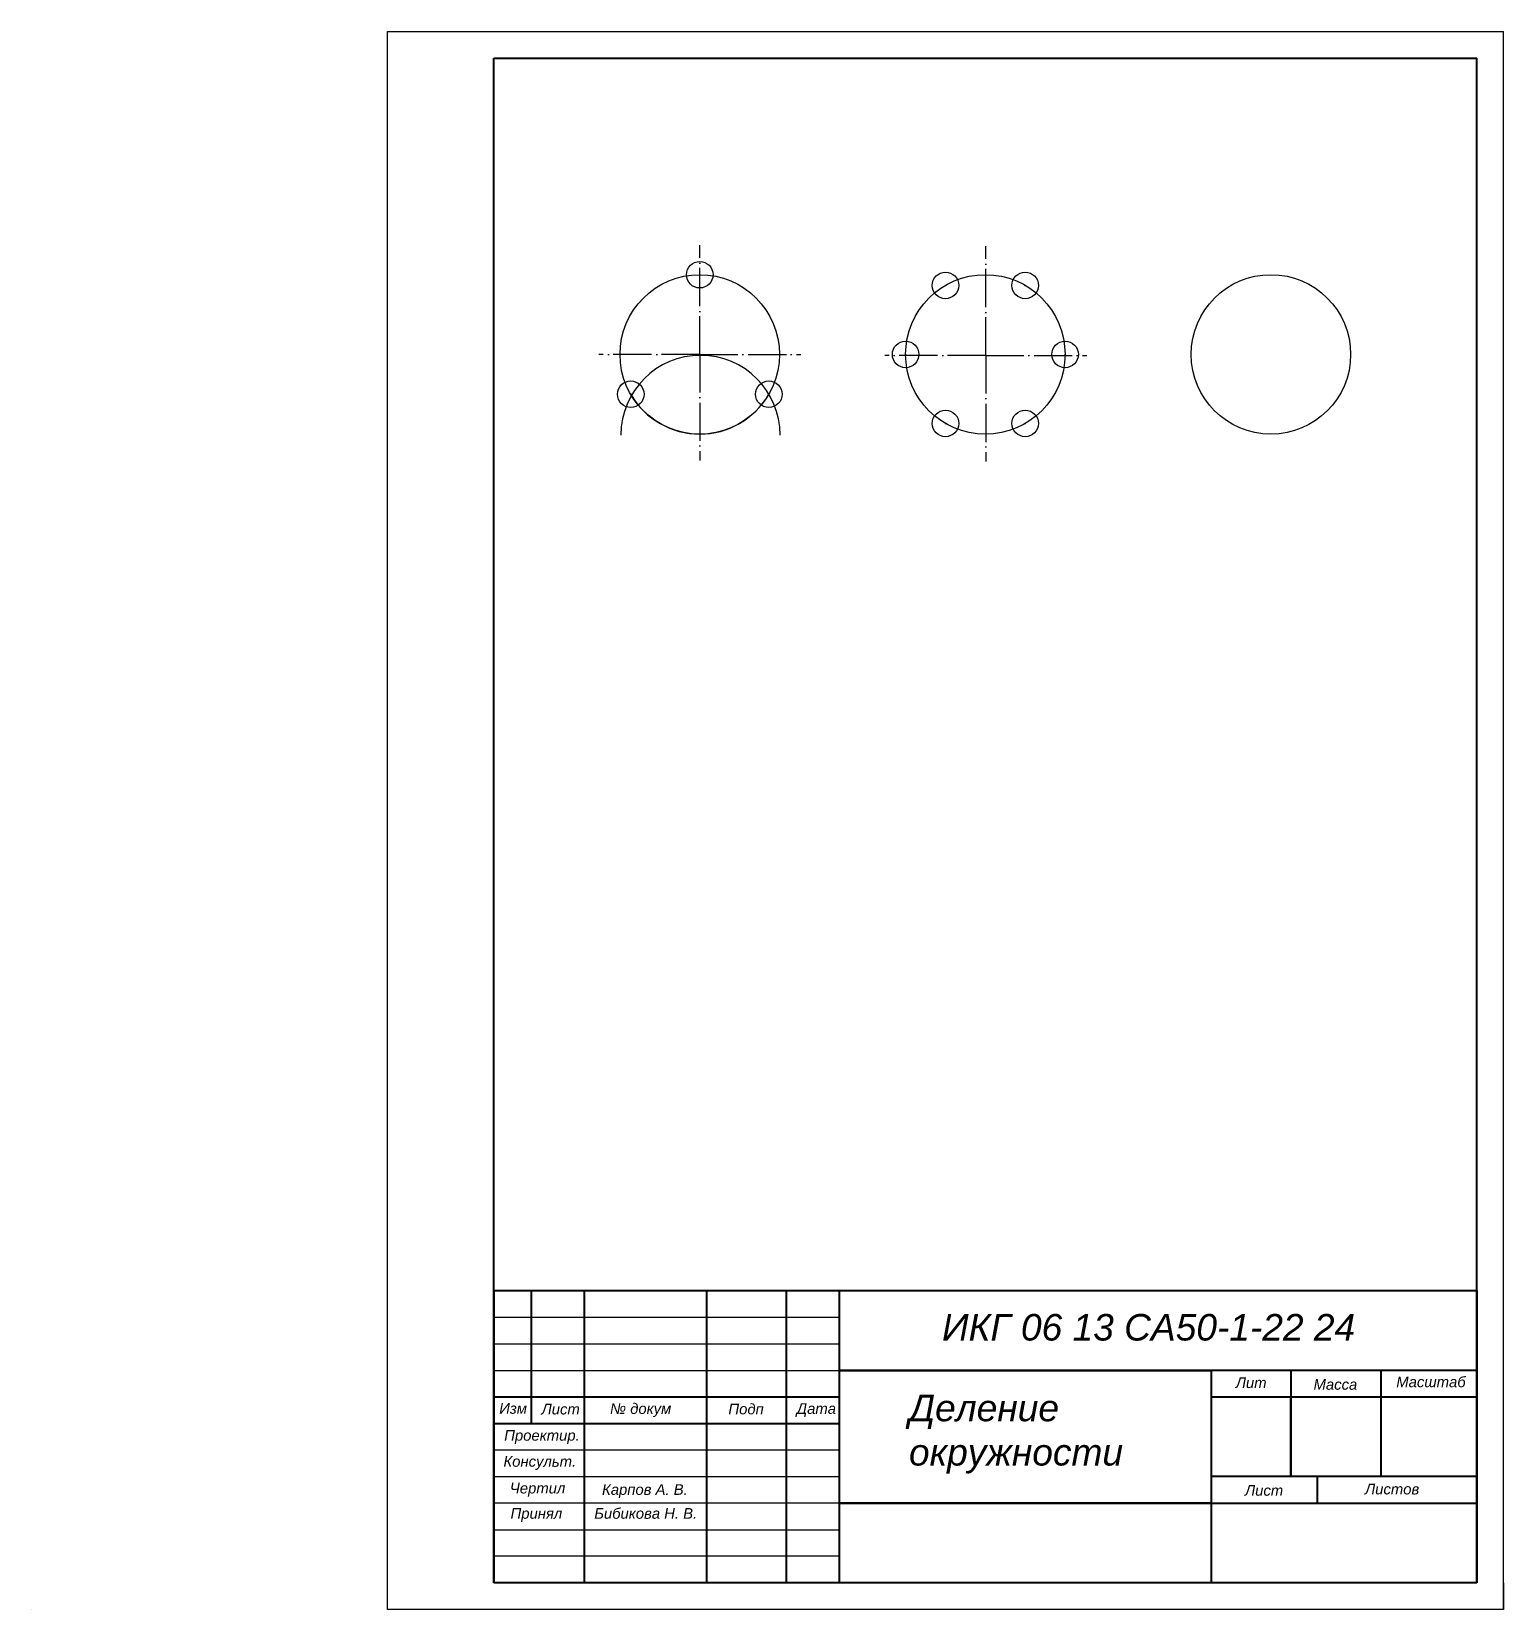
# Model space of a CAD drawing. Header units: millimetres. Extents: x 1664 to 1941, y 2214 to 2511.
import ezdxf

# ---------------------------------------------------------------- set-up
doc = ezdxf.new("R2010")
doc.units = ezdxf.units.MM
doc.header["$PDMODE"] = 32
doc.header["$PDSIZE"] = 5
doc.linetypes.add('ACAD_ISO04W100', pattern=[30, 24, -3, 0, -3])
doc.styles.get("Standard").update_dxf_attribs({"font": 'ariali.ttf'})

msp = doc.modelspace()

# ---------------------------------------------------------------- linework, layer by layer
for p, q in [((1731.36, 2213.93), (1731.36, 2510.93)), ((1731.36, 2510.93), (1941.36, 2510.93)), ((1941.36, 2213.93), (1941.36, 2510.93)), ((1751.36, 2505.93), (1856.36, 2505.93)), ((1790.11, 2450.16), (1790.11, 2450.16)), ((1790.11, 2450.16), (1790.11, 2450.16)), ((1790.11, 2450.16), (1790.11, 2450.16)), ((1790.11, 2450.16), (1790.11, 2450.16)), ((1790.11, 2450.16), (1790.11, 2450.16)), ((1790.11, 2450.16), (1790.11, 2450.16)), ((1790.11, 2450.16), (1790.11, 2450.16)), ((1777.18, 2442.56), (1777.18, 2442.56)), ((1777.18, 2442.56), (1777.18, 2442.56)), ((1803.06, 2442.58), (1803.06, 2442.58)), ((1803.06, 2442.58), (1803.06, 2442.58)), ((1751.36, 2273.93), (1758.36, 2273.93)), ((1936.36, 2273.93), (1936.36, 2258.93)), ((1936.36, 2273.93), (1936.36, 2218.93)), ((1751.36, 2268.93), (1768.36, 2268.93)), ((1751.36, 2268.93), (1751.36, 2263.93)), ((1768.36, 2268.93), (1791.36, 2268.93)), ((1791.36, 2268.93), (1806.36, 2268.93)), ((1806.36, 2268.93), (1816.36, 2268.93)), ((1751.36, 2263.93), (1768.36, 2263.93)), ((1751.36, 2263.93), (1751.36, 2258.93)), ((1768.36, 2263.93), (1791.36, 2263.93)), ((1791.36, 2263.93), (1806.36, 2263.93)), ((1806.36, 2263.93), (1816.36, 2263.93)), ((1751.36, 2258.93), (1768.36, 2258.93)), ((1751.36, 2258.93), (1751.36, 2248.93)), ((1768.36, 2258.93), (1791.36, 2258.93)), ((1791.36, 2258.93), (1806.36, 2258.93)), ((1806.36, 2258.93), (1816.36, 2258.93)), ((1886.36, 2258.93), (1886.36, 2253.93)), ((1886.36, 2258.93), (1901.36, 2258.93)), ((1751.36, 2253.93), (1751.36, 2248.93)), ((1886.36, 2253.93), (1891.36, 2253.93)), ((1886.36, 2253.93), (1891.36, 2253.93)), ((1936.36, 2253.93), (1936.36, 2238.93)), ((1816.36, 2248.93), (1816.36, 2243.93)), ((1816.36, 2243.93), (1751.36, 2243.93)), ((1751.36, 2243.93), (1751.36, 2238.93)), ((1751.36, 2238.93), (1816.36, 2238.93)), ((1816.36, 2238.93), (1816.36, 2233.93)), ((1886.36, 2238.93), (1886.36, 2233.93)), ((1891.36, 2238.93), (1896.36, 2238.93)), ((1891.36, 2238.93), (1896.36, 2238.93)), ((1901.36, 2238.93), (1918.36, 2238.93)), ((1816.36, 2233.93), (1751.36, 2233.93)), ((1751.36, 2233.93), (1751.36, 2228.93)), ((1886.36, 2233.93), (1906.36, 2233.93)), ((1751.36, 2228.93), (1816.36, 2228.93)), ((1816.36, 2228.93), (1816.36, 2223.93)), ((1816.36, 2223.93), (1751.36, 2223.93)), ((1941.36, 2218.93), (1941.36, 2213.93)), ((1664.36, 2213.93), (1664.36, 2213.93)), ((1941.36, 2213.93), (1731.36, 2213.93)), ((1941.36, 2213.93), (1936.36, 2213.93))]:
    msp.add_line(p, q)
at = {"lineweight": 40}
for p, q in [((1751.36, 2218.93), (1751.36, 2505.93)), ((1751.36, 2505.93), (1936.36, 2505.93)), ((1936.36, 2218.93), (1936.36, 2505.93)), ((1751.36, 2273.93), (1751.36, 2218.93)), ((1751.36, 2273.93), (1936.36, 2273.93)), ((1751.36, 2273.93), (1768.36, 2273.93)), ((1751.36, 2273.93), (1751.36, 2268.93)), ((1758.36, 2273.93), (1758.36, 2253.93)), ((1768.36, 2273.93), (1768.36, 2218.93)), ((1768.36, 2273.93), (1791.36, 2273.93)), ((1791.36, 2273.93), (1791.36, 2218.93)), ((1791.36, 2273.93), (1806.36, 2273.93)), ((1806.36, 2273.93), (1806.36, 2218.93)), ((1806.36, 2273.93), (1816.36, 2273.93)), ((1816.36, 2273.93), (1816.36, 2218.93)), ((1816.36, 2273.93), (1886.36, 2273.93)), ((1936.36, 2273.93), (1936.36, 2218.93)), ((1886.36, 2258.93), (1886.36, 2218.93)), ((1936.36, 2258.93), (1886.36, 2258.93)), ((1901.36, 2258.93), (1901.36, 2253.93)), ((1918.36, 2238.93), (1918.36, 2258.93)), ((1751.36, 2253.93), (1768.36, 2253.93)), ((1758.36, 2253.93), (1758.36, 2248.93)), ((1768.36, 2253.93), (1791.36, 2253.93)), ((1791.36, 2253.93), (1806.36, 2253.93)), ((1806.36, 2253.93), (1816.36, 2253.93)), ((1886.36, 2253.93), (1936.36, 2253.93)), ((1751.36, 2248.93), (1816.36, 2248.93)), ((1936.36, 2238.93), (1886.36, 2238.93)), ((1906.36, 2233.93), (1906.36, 2238.93)), ((1886.36, 2233.93), (1936.36, 2233.93)), ((1936.36, 2218.93), (1751.36, 2218.93))]:
    msp.add_line(p, q, dxfattribs=at)
at = {"linetype": 'ACAD_ISO04W100', "ltscale": 0.3}
for p, q in [((1790.11, 2450.16), (1790.11, 2470.74)), ((1843.93, 2449.97), (1843.93, 2470.55)), ((1790.11, 2450.16), (1771.11, 2450.16)), ((1790.11, 2450.16), (1790.11, 2430.19)), ((1790.11, 2450.16), (1809.11, 2450.16)), ((1843.93, 2449.97), (1824.93, 2449.97)), ((1843.93, 2449.97), (1843.93, 2430)), ((1843.93, 2449.97), (1862.93, 2449.97))]:
    msp.add_line(p, q, dxfattribs=at)
at = {"lineweight": 30}
for p, q in [((1751.36, 2273.93), (1768.51, 2273.93)), ((1751.36, 2273.93), (1751.36, 2273.93)), ((1768.51, 2273.93), (1791.51, 2273.93)), ((1791.51, 2273.93), (1806.51, 2273.93)), ((1806.51, 2273.93), (1816.51, 2273.93)), ((1816.51, 2273.93), (1886.51, 2273.93)), ((1936.36, 2218.93), (1936.36, 2273.93))]:
    msp.add_line(p, q, dxfattribs=at)
at = {"lineweight": 50}
for p, q in [((1886.36, 2258.93), (1816.36, 2258.93)), ((1901.36, 2253.93), (1901.36, 2238.93)), ((1886.36, 2233.93), (1816.36, 2233.93))]:
    msp.add_line(p, q, dxfattribs=at)
at = {"linetype": 'ACAD_ISO04W100'}
msp.add_lwpolyline([(1790.11, 2450.16), (1790.11, 2450.16), (1790.11, 2450.16), (1790.11, 2450.16)], dxfattribs=at)
for centre in [(1790.11, 2450.16), (1843.86, 2450.16), (1897.61, 2450.16)]:
    msp.add_circle(centre, 15)
for centre, start, end in [((1790.26, 2434.98), 0, 180), ((1790.11, 2450.16), 210.4111, 329.6572)]:
    msp.add_arc(centre, 15, start, end)
for p in [(1790.11, 2465.16), (1836.36, 2463.15), (1851.36, 2463.15), (1828.86, 2450.16), (1858.86, 2450.16), (1777.12, 2442.66), (1803.1, 2442.66), (1836.36, 2437.17), (1851.36, 2437.17)]:
    msp.add_point(p)

# ---------------------------------------------------------------- texts
for s, height, p in [('ИКГ 06 13 СА50-1-22 24', 5, (1835.71, 2264.54)), ('Лит', 2, (1890.99, 2255.6)), ('Масса', 2, (1905.63, 2255.28)), ('Масштаб', 2, (1921.2, 2255.76)), ('Изм', 2, (1752.38, 2250.76)), ('Лист', 2, (1760.34, 2250.63)), ('№ докум', 2, (1773.22, 2250.73)), ('Подп', 2, (1795.5, 2250.65)), ('Дата', 2, (1808.35, 2250.74)), ('Проектир.', 2, (1753.31, 2245.69)), ('Консульт.', 2, (1753.17, 2240.79)), ('Чертил', 2, (1754.37, 2235.76)), ('Карпов А. В.', 2, (1771.72, 2235.5)), ('Лист', 2, (1892.72, 2235.33)), ('Листов', 2, (1915.31, 2235.58)), ('Принял', 2, (1754.5, 2231)), ('Бибикова Н. В.', 2, (1770.26, 2231))]:
    msp.add_text(s, height=height).set_placement(p)
at = {"insert": (1829.49, 2254.35), "char_height": 5, "attachment_point": 1}
msp.add_mtext_dynamic_manual_height_columns('{\\fArial|b0|i1|c204|p34;Деление окружности}', width=47.9375, gutter_width=12.5, heights=[0], dxfattribs=at)

doc.saveas('drawing.dxf')
